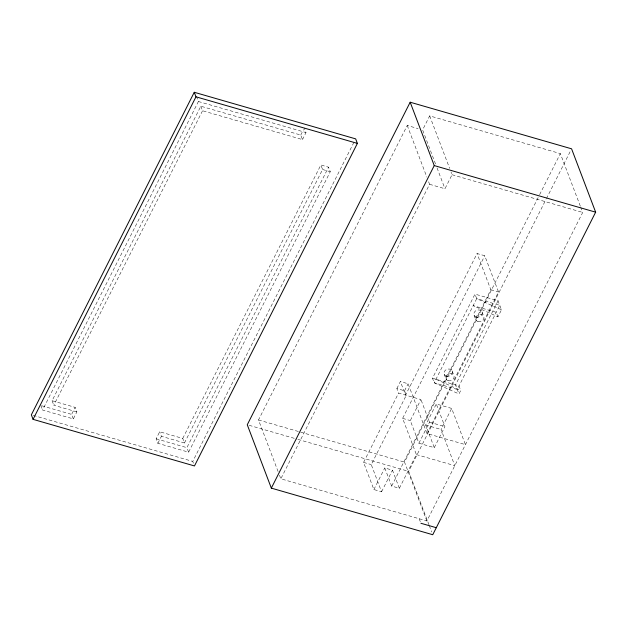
<?xml version="1.0" encoding="UTF-8"?>
<svg xmlns="http://www.w3.org/2000/svg" width="627" height="627" viewBox="0 0 627 627"><rect width="100%" height="100%" fill="white"/><g stroke="black" fill="none" stroke-linecap="round" stroke-linejoin="round"><path stroke-width="0.47" stroke-dasharray="3.13 2.35" d="M200.828 106.214L202.545 110.744L302.465 139.586L300.748 135.056L200.828 106.214L52.088 400.716L75.146 407.37L76.862 411.9L73.32 418.907L42.581 410.034L198.406 101.511L196.682 96.989M76.862 411.9L53.804 405.246L202.545 110.744M73.32 418.907L71.603 414.384L75.146 407.37M300.748 135.056L303.499 129.601M302.465 139.586L306.007 132.571L304.291 128.041M182.747 438.43L320.867 164.964L328.556 167.182L330.272 171.712L188.609 452.185L157.871 443.313L156.147 438.79L159.689 431.776L182.747 438.43L184.463 442.96L161.405 436.298L159.689 431.776M157.871 443.313L161.405 436.298M184.463 442.96L322.584 169.494L320.867 164.964M188.609 452.185L186.893 447.662L328.556 167.182M193.445 463.228L192.755 461.417L354.78 140.62M278.09 471.567L258.496 419.972L407.236 125.471L418.084 128.606M580.296 206.103L560.35 153.599L429.691 115.885L422.606 129.914L435.671 164.305M580.641 207.004L582.702 212.435L426.877 520.966L280.841 478.809L429.589 184.307L428.21 180.686M429.589 184.307L444.958 188.751L452.043 174.721L451.009 172.01M396.86 388.544L400.402 381.537L408.091 383.755L427.003 433.539L465.43 444.629L451.675 408.42L436.306 403.984L425.678 425.02L434.276 447.654L418.907 443.211L410.309 420.584L420.929 399.548L398.584 393.074L396.86 388.544L404.548 390.762L406.265 395.292L371.255 464.615L381.569 491.764L373.888 489.546L363.566 462.389L398.584 393.074M404.548 390.762L408.091 383.755M427.003 433.539L498.512 291.947L484.757 255.745L477.069 253.527L405.559 395.112L400.402 381.537M399.352 488.284L392.471 470.179L384.79 467.961L391.663 486.066L399.352 488.284L416.375 454.575L402.62 418.366L484.757 255.745M373.888 489.546L384.79 467.961M432.481 378.253L459.035 385.926L460.751 390.456L458.98 393.96L434.205 382.776L432.481 378.253L474.984 294.11L498.042 300.764L501.482 309.816L497.94 316.831L473.158 305.647L496.216 312.301L497.94 316.831M381.569 491.764L392.471 470.179M391.663 486.066L490.823 289.729L477.069 253.527M426.877 520.966L404.525 462.123L539.165 195.553M539.604 194.683L560.35 153.599M418.907 443.211L429.526 422.183L420.929 399.548M428.962 524.76L408.671 471.355L545.976 199.504M546.415 198.634L570.695 150.558M498.042 300.764L455.539 384.907L458.98 393.96M416.375 454.575L454.802 465.665L441.055 429.456L451.675 408.42M434.276 447.654L444.904 426.619L436.306 403.984M198.406 101.511L306.007 132.571M452.043 174.721L582.702 212.435M322.584 169.494L330.272 171.712M490.823 289.729L498.512 291.947M429.526 422.183L444.904 426.619M402.62 418.366L410.309 420.584M425.678 425.02L441.055 429.456M258.496 419.972L299.682 431.862M300.615 432.136L404.525 462.123M249.146 425.31L297.002 439.119M297.943 439.394L408.671 471.355M363.566 462.389L371.255 464.615M41.79 405.779L71.603 414.384M156.147 438.79L186.893 447.662M33.223 415.372L192.755 461.417M501.482 309.816L476.7 298.64L474.984 294.11M435.977 379.272L460.751 390.456M429.691 115.885L449.637 168.389M437.05 167.926L444.958 188.751M482.006 311.885L483.723 316.416M407.236 125.471L426.838 177.065M474.067 315.279L475.783 319.801M452.169 370.965L453.885 375.495M444.229 374.358L445.946 378.88M429.299 525.669L431.713 532.002M419.189 518.741L420.913 523.271M279.47 475.188L280.841 478.809M52.088 400.716L53.804 405.246M40.857 405.512L42.581 410.034M476.7 298.64L434.205 382.776L457.263 389.438L499.758 305.294L476.7 298.64M446.424 376.169A4.318 3.574 -20.8 0 0 452.412 371.866A4.318 3.574 -20.8 0 0 445.758 369.946A4.318 3.574 -20.8 0 0 446.424 376.169M476.269 317.09A4.318 3.574 -20.8 0 0 482.249 312.795A4.318 3.574 -20.8 0 0 475.595 310.867A4.318 3.574 -20.8 0 0 476.269 317.09M448.148 380.691A4.318 3.574 -20.8 0 0 454.128 376.396A4.318 3.574 -20.8 0 0 447.474 374.476A4.318 3.574 -20.8 0 0 448.148 380.691M477.986 321.612A4.318 3.574 -20.8 0 0 483.973 317.317A4.318 3.574 -20.8 0 0 477.312 315.397A4.318 3.574 -20.8 0 0 477.986 321.612"/><path stroke-width="0.94" d="M194.26 92.279L31.35 414.831L33.066 419.353L194.472 465.947L357.382 143.395L355.666 138.873L194.26 92.279L195.977 96.809L33.066 419.353M410.176 102.217L247.265 424.769L271.334 488.127L432.74 534.721L595.65 212.169L571.581 148.811L410.176 102.217L434.245 165.583L271.334 488.127M195.977 96.809L357.382 143.395M434.245 165.583L595.65 212.169M420.913 523.271L436.282 527.707"/></g></svg>
